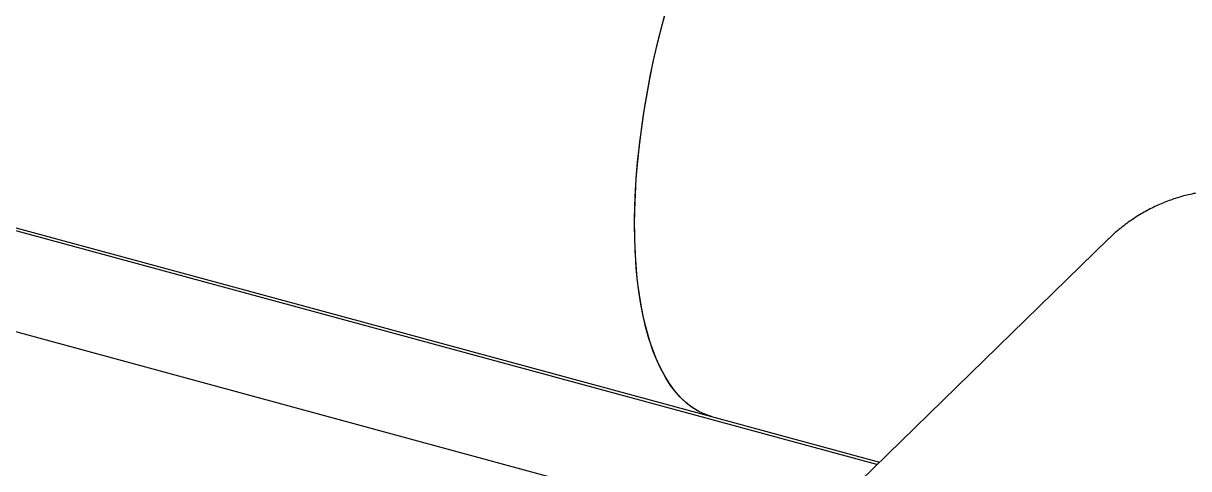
# Model space of a CAD drawing. Header units: inches. Extents: x 0.9 to 37.1, y -8.4 to 11.7.
# Drawn here: x 34.4012 to 34.6066, y 1.9515 to 2.0301 of the extents above; entities that cross this region are included whole.
import ezdxf

# ---------------------------------------------------------------- set-up
doc = ezdxf.new("R2010")
doc.units = ezdxf.units.IN
doc.header["$MEASUREMENT"] = 0

msp = doc.modelspace()

# ---------------------------------------------------------------- linework, layer by layer
at = {"color": 7, "linetype": 'Continuous', "lineweight": 25}
for p, q in [((34.55164701865066, 1.952269619602878), (34.21804287395175, 2.042936077859899)), ((34.53357325394819, 1.939324029477116), (34.20373167021739, 2.028967904284934)), ((34.32350913357432, 2.014807380025674), (34.52250321095174, 1.960725053721792)), ((34.59239088575055, 1.992036882953355), (34.54398148046005, 1.944787819330902)), ((34.52250321095174, 1.960725053721772), (34.55207558709699, 1.952687915544866))]:
    msp.add_line(p, q, dxfattribs=at)
at = {"color": 7, "linetype": 'Continuous', "lineweight": 25, "flags": 128}
for points in [[(34.50892776816517, 1.994558163670541), (34.50896132849901, 1.997239199259456), (34.50906193681636, 1.999979940151644), (34.50922937522198, 2.002774450512633), (34.50946328108157, 2.005616678055256), (34.50976314780713, 2.008500467147554), (34.51012832595411, 2.011419572144505), (34.51055802462795, 2.014367670914705), (34.51105131319702, 2.017338378532691), (34.51160712330811, 2.020325261107271), (34.51222425120029, 2.023321849715898), (34.51290136031198, 2.026321654414919), (34.5136369841756, 2.029318178295342), (34.51442952959367, 2.032304931553699)], [(34.52250321095174, 1.960725053721772), (34.52229126413593, 1.960785021686847), (34.52112443568066, 1.961203202662864), (34.51999831262718, 1.961759134886393), (34.51891533390724, 1.962451614332031), (34.51787784501162, 1.9632791412435), (34.51688809291021, 1.964239923381779), (34.5159482211857, 1.965331879906702), (34.51506026539093, 1.966552645883589), (34.51422614864044, 1.967899577405171), (34.51344767744537, 1.969369757317704), (34.51272653780097, 1.97096000153887), (34.51206429153515, 1.972666865953799), (34.51146237292583, 1.974486653874247), (34.51092208559471, 1.976415424044804), (34.51044459968382, 1.978448999178772), (34.51003094932132, 1.980582975005243), (34.5096820303818, 1.982812729807764), (34.50939859854596, 1.985133434433946), (34.50918126766407, 1.98754006275434), (34.50903050842641, 1.990027402547901), (34.50894664734392, 1.992590066790513), (34.50892986604104, 1.99522250532207), (34.50898020086232, 1.997919016866899), (34.50909754279375, 2.000673761381444), (34.50928163769885, 2.003480772702503), (34.50953208686904, 2.006333971468615), (34.50984834788718, 2.009227178286593), (34.51022973580233, 2.012154127114719), (34.5106754246132, 2.015108478833597), (34.51118444905707, 2.018083834975269), (34.51175570670033, 2.021073751580877), (34.51238796032615, 2.024071753156838), (34.51307984061395, 2.027071346699326), (34.5138298491051, 2.030066035756667), (34.51463636144821, 2.033049334499212)], [(34.52250321095174, 1.960725053721792), (34.52141242391236, 1.961085702745101), (34.52027589232308, 1.961607298419898), (34.51918190389156, 1.96226577016078), (34.51813282795311, 1.963059691864584), (34.51713093657261, 1.963987344073687), (34.5161783996237, 1.965046717699972), (34.51527728008931, 1.966235518376061), (34.51442952959367, 1.96755117142441), (34.5136369841756, 1.96899082743348), (34.51290136031198, 1.970551368428936), (34.51222425120029, 1.972229414626477), (34.51160712330811, 1.974021331751702), (34.51105131319702, 1.975923238911136), (34.51055802462795, 1.977931016997383), (34.51012832595411, 1.980040317610196), (34.50976314780713, 1.982246572474137), (34.50946328108157, 1.984545003332456), (34.50922937522198, 1.986930632295721), (34.50906193681635, 1.989398292622822), (34.50896132849901, 1.991942639910981), (34.50892776816517, 1.994558163670541)]]:
    msp.add_lwpolyline(points, dxfattribs=at)
at = {"color": 7, "linetype": 'Continuous', "lineweight": 25}
msp.add_open_spline([(34.64057556087433, 1.942669341883072), (34.64070627091689, 1.9427869249258), (34.64126586245672, 1.943290317585224), (34.6421026312635, 1.944385718778001), (34.64308669101827, 1.945984479721346), (34.6439038911153, 1.947834476884709), (34.64453513399051, 1.949842311303451), (34.64498291254841, 1.951959619812269), (34.64527125682002, 1.954173152482896), (34.6454069315819, 1.956558115975083), (34.64538531323311, 1.958993900351338), (34.64522533221742, 1.96141659538681), (34.64494781844604, 1.963816854354825), (34.64454214391784, 1.966286703595851), (34.6440101379803, 1.968796611663282), (34.64335915502315, 1.971305097160538), (34.64258838618719, 1.973814532658637), (34.64169335934526, 1.976319130160026), (34.64064831674911, 1.978863160960832), (34.63945074158256, 1.981406414382172), (34.63808007394604, 1.983946621139024), (34.63655984259331, 1.98640249599419), (34.63486272426771, 1.988784566169274), (34.63299234667427, 1.99104386993743), (34.63091911907018, 1.993173874541377), (34.62866189318776, 1.995107273740656), (34.62631465904452, 1.996744930425001), (34.62393100304703, 1.998068598021317), (34.62151366529894, 1.999112785664192), (34.61897672786706, 1.999901564618443), (34.61647504912115, 2.000393423042992), (34.61407282498264, 2.000619529881832), (34.61177368118572, 2.000631202541519), (34.60946044815509, 2.000437585756647), (34.60713514567933, 2.000040397493801), (34.60483514119746, 1.999444651294616), (34.60255999473914, 1.998652783571609), (34.60034235362343, 1.997673876037863), (34.59811663392001, 1.996474889555424), (34.59593472288229, 1.995044962795903), (34.5939869243355, 1.993548624208388), (34.59287848510479, 1.992474064990421), (34.5924084404908, 1.992018387530775)], degree=3, knots=[0, 0, 0, 0, 0.008485015731843064, 0.0363257705822252, 0.06416446587018314, 0.09294809366716487, 0.1217289043988991, 0.1474216582862424, 0.1731130898175146, 0.1997157120768081, 0.2263180693740482, 0.2496697984369734, 0.2730221655056811, 0.2970377908890144, 0.3210546760701042, 0.3447589613069846, 0.3684645323763192, 0.3927398548612, 0.4170162706938303, 0.4430917541648174, 0.4691678402595254, 0.4959016469345003, 0.5226348266188355, 0.5504858333395608, 0.5783344044186882, 0.6071364453980485, 0.6359344471249043, 0.6614667267322288, 0.686997157086801, 0.7134954594763595, 0.73999398139204, 0.7625017939913975, 0.7850108190149736, 0.8081208510686653, 0.8312325741426642, 0.8548208612728933, 0.8784105921484002, 0.9025290955667434, 0.9266483695177321, 0.9534554206621759, 0.9802623109844979, 1, 1, 1, 1], dxfattribs=at)

doc.saveas('drawing.dxf')
